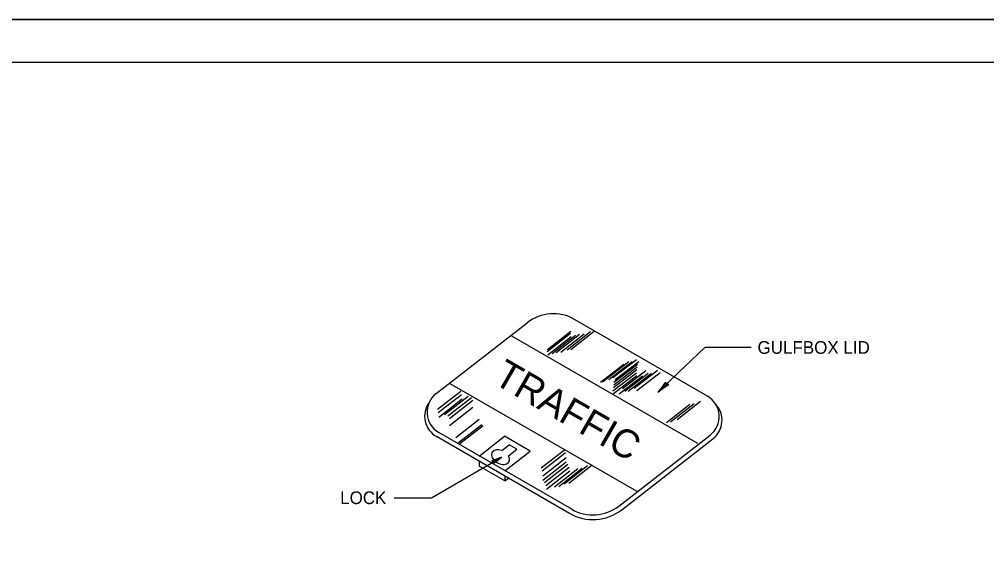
# Model space of a CAD drawing. Extents: x 1709823 to 1716999, y 1398858 to 1402388.
# Drawn here: x 1714367.4 to 1714593.7, y 1402209 to 1402335.1 of the extents above; entities that cross this region are included whole.
import ezdxf

# ---------------------------------------------------------------- set-up
doc = ezdxf.new("R2010")
doc.units = 0
for name, color, linetype in [('Design_EX_Roadway Notes', 7, 'Continuous'), ('Level 48', 7, 'Continuous'), ('Sheets_50 Reference Boundary', 7, 'Continuous'), ('Sheets_General Details', 7, 'Continuous'), ('Sheets_Printer Plotting Border', 7, 'Continuous'), ('Signals_EX_Above Ground', 7, 'Continuous')]:
    doc.layers.add(name, color=color, linetype=linetype)

msp = doc.modelspace()

# ---------------------------------------------------------------- linework, layer by layer
at = {"layer": 'Design_EX_Roadway Notes'}
for p, q in [((1714527.75, 1402258.25), (1714516.71, 1402247.8)), ((1714538.58, 1402258.25), (1714527.75, 1402258.25)), ((1714480.95, 1402229.38), (1714486.87, 1402233.99)), ((1714463.82, 1402223.06), (1714480.17, 1402232.57)), ((1714455.05, 1402223.06), (1714463.82, 1402223.06))]:
    msp.add_line(p, q, dxfattribs=at)
for points in [[(1714518.83, 1402249.76), (1714518.47, 1402250.01), (1714517.71, 1402249.03), (1714516.71, 1402247.8), (1714518.08, 1402248.79), (1714519.33, 1402249.61), (1714518.83, 1402249.76), (1714518.54, 1402249.87), (1714517.48, 1402248.53), (1714519.05, 1402249.57), (1714518.6, 1402249.65), (1714518.06, 1402249.07), (1714518.69, 1402249.51)], [(1714478.22, 1402231.48), (1714478.45, 1402231.23), (1714479.19, 1402231.82), (1714480.17, 1402232.57), (1714478.96, 1402232.07), (1714477.88, 1402231.67), (1714478.22, 1402231.48), (1714478.42, 1402231.34), (1714479.46, 1402232.16), (1714478.09, 1402231.66), (1714478.42, 1402231.52), (1714478.92, 1402231.86), (1714478.37, 1402231.64)]]:
    msp.add_lwpolyline(points, dxfattribs=at)
at = {"layer": 'Level 48'}
msp.add_lwpolyline([(1714142.57, 1402335.05), (1714822.57, 1402335.05), (1714822.57, 1401895.05), (1714142.57, 1401895.05)], close=True, dxfattribs=at)
at = {"layer": 'Sheets_50 Reference Boundary'}
msp.add_lwpolyline([(1714182.57, 1402325.05), (1714812.57, 1402325.05), (1714812.57, 1401925.05), (1714182.57, 1401925.05)], close=True, dxfattribs=at)
at = {"layer": 'Sheets_General Details'}
msp.add_line((1714822.57, 1402335.05), (1714142.57, 1402335.05), dxfattribs=at)
msp.add_lwpolyline([(1714182.57, 1402325.05), (1714812.57, 1402325.05), (1714812.57, 1401905.05), (1714182.57, 1401905.05)], close=True, dxfattribs=at)
at = {"layer": 'Sheets_Printer Plotting Border'}
msp.add_lwpolyline([(1714142.57, 1401895.05), (1714822.57, 1401895.05), (1714822.57, 1402335.05), (1714142.57, 1402335.05)], close=True, dxfattribs=at)
at = {"layer": 'Signals_EX_Above Ground'}
for p, q in [((1714464.85, 1402247.43), (1714486.18, 1402264.04)), ((1714528.33, 1402246.83), (1714497.21, 1402264.8)), ((1714526.08, 1402235.74), (1714482.55, 1402260.88)), ((1714490.86, 1402257.33), (1714496.33, 1402261.58)), ((1714490.94, 1402257.8), (1714496.41, 1402262.05)), ((1714491.02, 1402256.54), (1714496.48, 1402260.8)), ((1714492.04, 1402256.86), (1714497.5, 1402261.11)), ((1714492.98, 1402257.1), (1714498.44, 1402261.34)), ((1714494, 1402257.17), (1714499.46, 1402261.42)), ((1714495.49, 1402257.72), (1714500.95, 1402261.97)), ((1714496.35, 1402257.8), (1714501.82, 1402262.05)), ((1714503.34, 1402250.11), (1714508.8, 1402254.36)), ((1714503.81, 1402250.19), (1714509.27, 1402254.44)), ((1714504.51, 1402250.74), (1714509.97, 1402254.99)), ((1714505.29, 1402250.74), (1714510.76, 1402254.99)), ((1714506.24, 1402251.21), (1714511.7, 1402255.46)), ((1714506.47, 1402250.11), (1714511.94, 1402254.36)), ((1714506.78, 1402250.74), (1714512.25, 1402254.99)), ((1714506.24, 1402248.08), (1714511.7, 1402252.32)), ((1714506.32, 1402248.86), (1714511.78, 1402253.11)), ((1714506.32, 1402247.44), (1714511.78, 1402251.7)), ((1714506.4, 1402249.48), (1714511.86, 1402253.74)), ((1714508.44, 1402248.62), (1714513.89, 1402252.88)), ((1714508.98, 1402247.99), (1714514.45, 1402252.25)), ((1714509.77, 1402247.99), (1714515.23, 1402252.25)), ((1714511.18, 1402248.7), (1714516.64, 1402252.95)), ((1714511.81, 1402248.15), (1714517.27, 1402252.4)), ((1714511.89, 1402224.52), (1714468.17, 1402249.76)), ((1714507.65, 1402247.37), (1714513.12, 1402251.62)), ((1714465.22, 1402243.76), (1714470.67, 1402248.01)), ((1714465.37, 1402242.98), (1714470.83, 1402247.23)), ((1714465.53, 1402241.95), (1714470.99, 1402246.21)), ((1714466.86, 1402242.58), (1714472.32, 1402246.83)), ((1714467.64, 1402242.27), (1714473.1, 1402246.52)), ((1714467.96, 1402241.64), (1714473.42, 1402245.89)), ((1714518.79, 1402240.7), (1714524.25, 1402244.95)), ((1714519.73, 1402240.85), (1714525.19, 1402245.11)), ((1714521.22, 1402241.41), (1714526.68, 1402245.66)), ((1714467.96, 1402239.99), (1714473.42, 1402244.25)), ((1714469.45, 1402237.17), (1714474.91, 1402241.42)), ((1714496.6, 1402220.36), (1714465.48, 1402238.33)), ((1714470.08, 1402235.99), (1714475.54, 1402240.24)), ((1714470.39, 1402235.76), (1714475.85, 1402240.01)), ((1714496.05, 1402219.41), (1714464.93, 1402237.37)), ((1714474.97, 1402232.83), (1714480.89, 1402237.44)), ((1714486.87, 1402233.99), (1714480.89, 1402237.44)), ((1714507.63, 1402221.13), (1714528.96, 1402237.73)), ((1714508.3, 1402220.26), (1714529.63, 1402236.86)), ((1714480.2, 1402234.09), (1714481.96, 1402235.46)), ((1714481.79, 1402232.86), (1714483.78, 1402234.41)), ((1714483.78, 1402234.41), (1714481.96, 1402235.46)), ((1714489.45, 1402230.03), (1714494.92, 1402234.28)), ((1714489.69, 1402229.4), (1714495.15, 1402233.65)), ((1714474.97, 1402231.53), (1714474.97, 1402230.45)), ((1714489.84, 1402228.23), (1714495.3, 1402232.48)), ((1714489.84, 1402227.21), (1714495.3, 1402231.46)), ((1714480.95, 1402227.01), (1714474.97, 1402230.45)), ((1714490.24, 1402226.66), (1714495.7, 1402230.91)), ((1714490.55, 1402225.96), (1714496.01, 1402230.21)), ((1714490.71, 1402225.09), (1714496.17, 1402229.34)), ((1714492.59, 1402225.64), (1714498.05, 1402229.89)), ((1714493.53, 1402225.72), (1714498.99, 1402229.97)), ((1714494.79, 1402226.34), (1714500.25, 1402230.6)), ((1714495.89, 1402226.5), (1714501.35, 1402230.75)), ((1714480.95, 1402228.08), (1714480.95, 1402227.01)), ((1714480.95, 1402227.01), (1714481.76, 1402227.64))]:
    msp.add_line(p, q, dxfattribs=at)
for centre, radius, start, end in [((1714492.27, 1402256.23), 9.9, 60.0005, 127.9023), ((1714468.23, 1402243.09), 5.5, 127.9035, 239.9999), ((1714467.68, 1402242.14), 5.5, 144.1595, 239.9999), ((1714525.58, 1402242.07), 5.5, 307.9035, 59.9999), ((1714526.25, 1402241.2), 5.5, 307.9035, 43.0406), ((1714501.55, 1402228.94), 11, 240.0004, 307.9032), ((1714501.55, 1402228.94), 9.9, 240.0004, 307.9033)]:
    msp.add_arc(centre, radius, start, end, dxfattribs=at)
msp.add_ellipse((1714479.93, 1402232.58), major_axis=(1.96, -1.13), ratio=0.669812, start_param=1.809579, end_param=7.154201, dxfattribs=at)

# ---------------------------------------------------------------- texts
at = {"layer": 'Design_EX_Roadway Notes'}
for s, height, p in [('GULFBOX LID', 2.9712, (1714540.05, 1402256.76)), ('LOCK', 2.969, (1714442.42, 1402221.58))]:
    msp.add_text(s, height=height, dxfattribs=at).set_placement(p)
at = {"layer": 'Signals_EX_Above Ground'}
msp.add_text('TRAFFIC', height=6.595, rotation=330.0003, dxfattribs=at).set_placement((1714477.94, 1402250.03))

doc.saveas('drawing.dxf')
